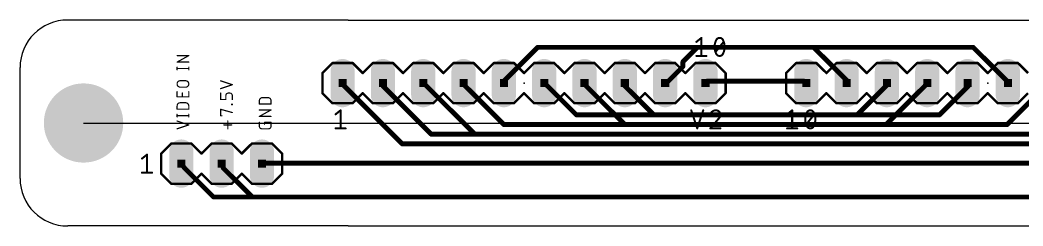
# Model space of a CAD drawing. Extents: x 0 to 95, y 0 to 67.
# Drawn here: x 0 to 63.2, y 0 to 13 of the extents above; entities that cross this region are included whole.
import ezdxf

# ---------------------------------------------------------------- set-up
doc = ezdxf.new("R2010")
doc.units = 0
for name, color, linetype in [('1', 12, 'CONTINUOUS'), ('16', 132, 'CONTINUOUS'), ('17', 110, 'CONTINUOUS'), ('18', 110, 'CONTINUOUS'), ('19', 53, 'CONTINUOUS'), ('20', 31, 'CONTINUOUS'), ('21', 253, 'CONTINUOUS'), ('23', 53, 'CONTINUOUS'), ('25', 253, 'CONTINUOUS'), ('51', 253, 'CONTINUOUS')]:
    doc.layers.add(name, color=color, linetype=linetype)

# ---------------------------------------------------------------- blocks, each defined once
blk = doc.blocks.new('RECT')
blk.add_solid([(-0.5, -0.5), (0.5, -0.5), (-0.5, 0.5), (0.5, 0.5)])
blk = doc.blocks.new('LONGP100')
at = {"const_width": 1}
blk.add_lwpolyline([(-0.5, 0), (0.5, 0)], dxfattribs=at)
at = {"const_width": 0.5}
for points in [[(-0.5, 0.25, 1), (-0.5, -0.25)], [(0.5, -0.25, 1), (0.5, 0.25)]]:
    blk.add_lwpolyline(points, format="xyb", dxfattribs=at)
blk = doc.blocks.new('ROUNDV')
at = {"const_width": 0.5}
blk.add_lwpolyline([(0, -0.25, 1), (0, 0.25, 1), (0, -0.25)], format="xyb", dxfattribs=at)

msp = doc.modelspace()

# ---------------------------------------------------------------- linework, layer by layer
at = {"layer": '1', "const_width": 0.3048}
for points in [[(42.672, 11.2776), (41.7576, 10.3632)], [(49.9872, 11.2776), (42.672, 11.2776)], [(52.1208, 9.144), (49.9872, 11.2776)], [(41.7576, 10.0584), (40.8432, 9.144)], [(41.7576, 10.3632), (41.7576, 10.0584)], [(20.4216, 8.8392), (20.32, 9.017)], [(24.0792, 5.1816), (20.4216, 8.8392)], [(25.6032, 8.8392), (25.4, 9.017)], [(28.6512, 5.7912), (25.6032, 8.8392)], [(35.6616, 8.8392), (35.56, 9.017)], [(38.1, 6.4008), (35.6616, 8.8392)], [(38.1, 8.8392), (38.1, 9.017)], [(39.9288, 7.0104), (38.1, 8.8392)], [(40.8432, 9.144), (40.64, 9.017)], [(43.2816, 9.144), (43.18, 9.017)], [(49.3776, 9.144), (43.2816, 9.144)], [(49.3776, 9.144), (49.53, 9.017)], [(52.1208, 9.144), (52.07, 9.017)], [(54.5592, 8.8392), (52.7304, 7.0104)], [(54.5592, 8.8392), (54.61, 9.017)], [(56.9976, 8.8392), (54.5592, 6.4008)], [(56.9976, 8.8392), (57.15, 9.017)], [(52.7304, 7.0104), (39.9288, 7.0104)], [(54.5592, 6.4008), (38.1, 6.4008)], [(64.3128, 5.7912), (28.6512, 5.7912)], [(68.58, 5.1816), (24.0792, 5.1816)], [(10.3632, 3.6576), (10.16, 3.937)], [(12.192, 1.8288), (10.3632, 3.6576)], [(68.8848, 1.8288), (12.192, 1.8288)]]:
    msp.add_lwpolyline(points, dxfattribs=at)
at = {"layer": '1', "const_width": 0.1524}
for points in [[(42.672, 11.3538, 1), (42.672, 11.2014)], [(42.7259, 11.2237, 1), (42.6181, 11.3315)], [(50.0411, 11.3315, 1), (49.9333, 11.2237)], [(49.9872, 11.2014, 1), (49.9872, 11.3538)], [(41.8338, 10.3632, 1), (41.6814, 10.3632)], [(41.7037, 10.4171, 1), (41.8115, 10.3093)], [(41.6814, 10.0584, 1), (41.8338, 10.0584)], [(41.8115, 10.0045, 1), (41.7037, 10.1123)], [(20.3862, 9.0548, 1), (20.2538, 8.9792)], [(20.4755, 8.8931, 1), (20.3677, 8.7853)], [(20.3554, 8.8014, 1), (20.4878, 8.877)], [(25.4502, 9.0743, 1), (25.3498, 8.9597)], [(25.6571, 8.8931, 1), (25.5493, 8.7853)], [(25.553, 8.7819, 1), (25.6534, 8.8965)], [(35.6262, 9.0548, 1), (35.4938, 8.9792)], [(35.7155, 8.8931, 1), (35.6077, 8.7853)], [(35.5954, 8.8014, 1), (35.7278, 8.877)], [(38.1762, 9.017, 1), (38.0238, 9.017)], [(38.1539, 8.8931, 1), (38.0461, 8.7853)], [(38.0238, 8.8392, 1), (38.1762, 8.8392)], [(40.5996, 9.0816, 1), (40.6804, 8.9524)], [(40.7893, 9.1979, 1), (40.8971, 9.0901)], [(40.8836, 9.0794, 1), (40.8028, 9.2086)], [(43.1205, 9.0646, 1), (43.2395, 8.9694)], [(43.2816, 9.2202, 1), (43.2816, 9.0678)], [(43.3411, 9.0964, 1), (43.2221, 9.1916)], [(49.4264, 9.2025, 1), (49.3288, 9.0855)], [(49.3776, 9.0678, 1), (49.3776, 9.2202)], [(49.4812, 8.9585, 1), (49.5788, 9.0755)], [(51.9993, 9.0453, 1), (52.1407, 8.9887)], [(52.1915, 9.1157, 1), (52.0501, 9.1723)], [(52.0669, 9.0901, 1), (52.1747, 9.1979)], [(54.4859, 8.8601, 1), (54.6325, 8.8183)], [(54.6131, 8.7853, 1), (54.5053, 8.8931)], [(54.6833, 8.9961, 1), (54.5367, 9.0379)], [(56.9397, 8.8888, 1), (57.0555, 8.7896)], [(57.0515, 8.7853, 1), (56.9437, 8.8931)], [(57.2079, 8.9674, 1), (57.0921, 9.0666)], [(39.9288, 7.0866, 1), (39.9288, 6.9342)], [(39.8749, 6.9565, 1), (39.9827, 7.0643)], [(52.6765, 7.0643, 1), (52.7843, 6.9565)], [(52.7304, 6.9342, 1), (52.7304, 7.0866)], [(38.1, 6.477, 1), (38.1, 6.3246)], [(38.0461, 6.3469, 1), (38.1539, 6.4547)], [(54.5053, 6.4547, 1), (54.6131, 6.3469)], [(54.5592, 6.3246, 1), (54.5592, 6.477)], [(28.6512, 5.8674, 1), (28.6512, 5.715)], [(28.5973, 5.7373, 1), (28.7051, 5.8451)], [(24.0792, 5.2578, 1), (24.0792, 5.1054)], [(24.0253, 5.1277, 1), (24.1331, 5.2355)], [(10.2216, 3.9818, 1), (10.0984, 3.8922)], [(10.4171, 3.7115, 1), (10.3093, 3.6037)], [(10.3016, 3.6128, 1), (10.4248, 3.7024)], [(12.192, 1.905, 1), (12.192, 1.7526)], [(12.1381, 1.7749, 1), (12.2459, 1.8827)]]:
    msp.add_lwpolyline(points, format="xyb", dxfattribs=at)
at = {"layer": '16', "const_width": 0.3048}
for points in [[(32.6136, 11.2776), (30.48, 9.144)], [(60.0456, 11.2776), (32.6136, 11.2776)], [(62.1792, 9.144), (60.0456, 11.2776)], [(22.86, 8.8392), (22.86, 9.017)], [(25.908, 5.7912), (22.86, 8.8392)], [(28.0416, 8.8392), (27.94, 9.017)], [(30.48, 6.4008), (28.0416, 8.8392)], [(30.48, 9.144), (30.48, 9.017)], [(33.2232, 8.8392), (33.02, 9.017)], [(35.052, 7.0104), (33.2232, 8.8392)], [(59.7408, 8.8392), (57.912, 7.0104)], [(59.7408, 8.8392), (59.69, 9.017)], [(62.1792, 9.144), (62.23, 9.017)], [(64.6176, 8.8392), (62.1792, 6.4008)], [(57.912, 7.0104), (35.052, 7.0104)], [(62.1792, 6.4008), (30.48, 6.4008)], [(66.7512, 5.7912), (25.908, 5.7912)], [(12.8016, 3.6576), (12.7, 3.937)], [(14.6304, 1.8288), (12.8016, 3.6576)], [(71.0184, 3.9624), (15.24, 3.9624)], [(15.24, 3.9624), (15.24, 3.937)], [(79.8576, 1.8288), (14.6304, 1.8288)]]:
    msp.add_lwpolyline(points, dxfattribs=at)
at = {"layer": '16', "const_width": 0.1524}
for points in [[(32.6136, 11.3538, 1), (32.6136, 11.2014)], [(32.6675, 11.2237, 1), (32.5597, 11.3315)], [(60.0995, 11.3315, 1), (59.9917, 11.2237)], [(60.0456, 11.2014, 1), (60.0456, 11.3538)], [(22.9362, 9.017, 1), (22.7838, 9.017)], [(22.9139, 8.8931, 1), (22.8061, 8.7853)], [(22.7838, 8.8392, 1), (22.9362, 8.8392)], [(28.0062, 9.0548, 1), (27.8738, 8.9792)], [(28.0955, 8.8931, 1), (27.9877, 8.7853)], [(27.9754, 8.8014, 1), (28.1078, 8.877)], [(30.5562, 9.144, 1), (30.4038, 9.144)], [(30.4261, 9.1979, 1), (30.5339, 9.0901)], [(30.4038, 9.017, 1), (30.5562, 9.017)], [(33.0702, 9.0743, 1), (32.9698, 8.9597)], [(33.2771, 8.8931, 1), (33.1693, 8.7853)], [(33.173, 8.7819, 1), (33.2734, 8.8965)], [(59.7633, 9.0379, 1), (59.6167, 8.9961)], [(59.6675, 8.8183, 1), (59.8141, 8.8601)], [(59.7947, 8.7853, 1), (59.6869, 8.8931)], [(62.2499, 9.1723, 1), (62.1085, 9.1157)], [(62.1253, 9.0901, 1), (62.2331, 9.1979)], [(62.1593, 8.9887, 1), (62.3007, 9.0453)], [(35.052, 7.0866, 1), (35.052, 6.9342)], [(34.9981, 6.9565, 1), (35.1059, 7.0643)], [(57.8581, 7.0643, 1), (57.9659, 6.9565)], [(57.912, 6.9342, 1), (57.912, 7.0866)], [(30.48, 6.477, 1), (30.48, 6.3246)], [(30.4261, 6.3469, 1), (30.5339, 6.4547)], [(62.1253, 6.4547, 1), (62.2331, 6.3469)], [(62.1792, 6.3246, 1), (62.1792, 6.477)], [(25.908, 5.8674, 1), (25.908, 5.715)], [(25.8541, 5.7373, 1), (25.9619, 5.8451)], [(12.7716, 3.963, 1), (12.6284, 3.911)], [(12.8555, 3.7115, 1), (12.7477, 3.6037)], [(15.24, 4.0386, 1), (15.24, 3.8862)], [(15.3162, 3.9624, 1), (15.1638, 3.9624)], [(15.1638, 3.937, 1), (15.3162, 3.937)], [(12.73, 3.6316, 1), (12.8732, 3.6836)], [(14.6304, 1.905, 1), (14.6304, 1.7526)], [(14.5765, 1.7749, 1), (14.6843, 1.8827)]]:
    msp.add_lwpolyline(points, format="xyb", dxfattribs=at)
at = {"layer": '19'}
msp.add_line((4, 6.5), (78, 6.5), dxfattribs=at)
at = {"layer": '20'}
for p, q in [((20.66, 13), (3, 13)), ((20.66, 13), (75.66, 13)), ((0, 3), (0, 10)), ((20.66, 0), (3, 0)), ((20.66, 0), (92.62, 0))]:
    msp.add_line(p, q, dxfattribs=at)
for centre, start, end in [((3, 10), 90, 180), ((3, 3), 180, 270)]:
    msp.add_arc(centre, 3, start, end, dxfattribs=at)
at = {"layer": '21'}
for points, const_width in [([(42.6085, 11.6205), (42.926, 11.8745)], 0.127), ([(42.926, 11.8745), (42.926, 10.7315)], 0.127), ([(43.815, 10.9855), (44.323, 11.6205)], 0.127), ([(42.6085, 10.7315), (43.2435, 10.7315)], 0.127), ([(19.685, 10.287), (19.05, 9.652)], 0.1524), ([(19.685, 10.287), (20.955, 10.287)], 0.1524), ([(20.955, 10.287), (21.59, 9.652)], 0.1524), ([(21.59, 9.652), (22.225, 10.287)], 0.1524), ([(22.225, 10.287), (23.495, 10.287)], 0.1524), ([(23.495, 10.287), (24.13, 9.652)], 0.1524), ([(24.13, 9.652), (24.765, 10.287)], 0.1524), ([(24.765, 10.287), (26.035, 10.287)], 0.1524), ([(26.035, 10.287), (26.67, 9.652)], 0.1524), ([(27.305, 10.287), (26.67, 9.652)], 0.1524), ([(27.305, 10.287), (28.575, 10.287)], 0.1524), ([(28.575, 10.287), (29.21, 9.652)], 0.1524), ([(29.845, 10.287), (29.21, 9.652)], 0.1524), ([(29.845, 10.287), (31.115, 10.287)], 0.1524), ([(31.115, 10.287), (31.75, 9.652)], 0.1524), ([(31.75, 9.652), (32.385, 10.287)], 0.1524), ([(32.385, 10.287), (33.655, 10.287)], 0.1524), ([(33.655, 10.287), (34.29, 9.652)], 0.1524), ([(34.29, 9.652), (34.925, 10.287)], 0.1524), ([(34.925, 10.287), (36.195, 10.287)], 0.1524), ([(36.195, 10.287), (36.83, 9.652)], 0.1524), ([(37.465, 10.287), (36.83, 9.652)], 0.1524), ([(37.465, 10.287), (38.735, 10.287)], 0.1524), ([(38.735, 10.287), (39.37, 9.652)], 0.1524), ([(40.005, 10.287), (39.37, 9.652)], 0.1524), ([(40.005, 10.287), (41.275, 10.287)], 0.1524), ([(41.275, 10.287), (41.91, 9.652)], 0.1524), ([(41.91, 9.652), (42.545, 10.287)], 0.1524), ([(42.545, 10.287), (43.815, 10.287)], 0.1524), ([(43.815, 10.287), (44.45, 9.652)], 0.1524), ([(48.26, 9.652), (48.895, 10.287)], 0.1524), ([(48.895, 10.287), (50.165, 10.287)], 0.1524), ([(50.165, 10.287), (50.8, 9.652)], 0.1524), ([(50.8, 9.652), (51.435, 10.287)], 0.1524), ([(51.435, 10.287), (52.705, 10.287)], 0.1524), ([(53.34, 9.652), (52.705, 10.287)], 0.1524), ([(53.34, 9.652), (53.975, 10.287)], 0.1524), ([(53.975, 10.287), (55.245, 10.287)], 0.1524), ([(55.88, 9.652), (55.245, 10.287)], 0.1524), ([(55.88, 9.652), (56.515, 10.287)], 0.1524), ([(56.515, 10.287), (57.785, 10.287)], 0.1524), ([(57.785, 10.287), (58.42, 9.652)], 0.1524), ([(58.42, 9.652), (59.055, 10.287)], 0.1524), ([(59.055, 10.287), (60.325, 10.287)], 0.1524), ([(60.325, 10.287), (60.96, 9.652)], 0.1524), ([(60.96, 9.652), (61.595, 10.287)], 0.1524), ([(61.595, 10.287), (62.865, 10.287)], 0.1524), ([(63.5, 9.652), (62.865, 10.287)], 0.1524), ([(19.05, 9.652), (19.05, 8.382)], 0.1524), ([(44.45, 9.652), (44.45, 8.382)], 0.1524), ([(48.26, 8.382), (48.26, 9.652)], 0.1524), ([(19.05, 8.382), (19.685, 7.747)], 0.1524), ([(21.59, 8.382), (20.955, 7.747)], 0.1524), ([(22.225, 7.747), (21.59, 8.382)], 0.1524), ([(24.13, 8.382), (23.495, 7.747)], 0.1524), ([(24.765, 7.747), (24.13, 8.382)], 0.1524), ([(26.67, 8.382), (26.035, 7.747)], 0.1524), ([(26.67, 8.382), (27.305, 7.747)], 0.1524), ([(29.21, 8.382), (28.575, 7.747)], 0.1524), ([(29.21, 8.382), (29.845, 7.747)], 0.1524), ([(31.75, 8.382), (31.115, 7.747)], 0.1524), ([(32.385, 7.747), (31.75, 8.382)], 0.1524), ([(34.29, 8.382), (33.655, 7.747)], 0.1524), ([(34.925, 7.747), (34.29, 8.382)], 0.1524), ([(36.83, 8.382), (36.195, 7.747)], 0.1524), ([(36.83, 8.382), (37.465, 7.747)], 0.1524), ([(39.37, 8.382), (38.735, 7.747)], 0.1524), ([(39.37, 8.382), (40.005, 7.747)], 0.1524), ([(41.91, 8.382), (41.275, 7.747)], 0.1524), ([(42.545, 7.747), (41.91, 8.382)], 0.1524), ([(44.45, 8.382), (43.815, 7.747)], 0.1524), ([(48.895, 7.747), (48.26, 8.382)], 0.1524), ([(50.8, 8.382), (50.165, 7.747)], 0.1524), ([(51.435, 7.747), (50.8, 8.382)], 0.1524), ([(52.705, 7.747), (53.34, 8.382)], 0.1524), ([(53.975, 7.747), (53.34, 8.382)], 0.1524), ([(55.245, 7.747), (55.88, 8.382)], 0.1524), ([(56.515, 7.747), (55.88, 8.382)], 0.1524), ([(58.42, 8.382), (57.785, 7.747)], 0.1524), ([(59.055, 7.747), (58.42, 8.382)], 0.1524), ([(60.96, 8.382), (60.325, 7.747)], 0.1524), ([(61.595, 7.747), (60.96, 8.382)], 0.1524), ([(62.865, 7.747), (63.5, 8.382)], 0.1524), ([(20.955, 7.747), (19.685, 7.747)], 0.1524), ([(23.495, 7.747), (22.225, 7.747)], 0.1524), ([(26.035, 7.747), (24.765, 7.747)], 0.1524), ([(28.575, 7.747), (27.305, 7.747)], 0.1524), ([(31.115, 7.747), (29.845, 7.747)], 0.1524), ([(33.655, 7.747), (32.385, 7.747)], 0.1524), ([(36.195, 7.747), (34.925, 7.747)], 0.1524), ([(38.735, 7.747), (37.465, 7.747)], 0.1524), ([(41.275, 7.747), (40.005, 7.747)], 0.1524), ([(43.815, 7.747), (42.545, 7.747)], 0.1524), ([(50.165, 7.747), (48.895, 7.747)], 0.1524), ([(52.705, 7.747), (51.435, 7.747)], 0.1524), ([(55.245, 7.747), (53.975, 7.747)], 0.1524), ([(57.785, 7.747), (56.515, 7.747)], 0.1524), ([(60.325, 7.747), (59.055, 7.747)], 0.1524), ([(62.865, 7.747), (61.595, 7.747)], 0.1524), ([(19.8755, 7.0485), (20.193, 7.3025)], 0.127), ([(20.193, 7.3025), (20.193, 6.1595)], 0.127), ([(48.3235, 7.0485), (48.641, 7.3025)], 0.127), ([(48.641, 7.3025), (48.641, 6.1595)], 0.127), ([(49.53, 6.4135), (50.038, 7.0485)], 0.127), ([(19.8755, 6.1595), (20.5105, 6.1595)], 0.127), ([(48.3235, 6.1595), (48.9585, 6.1595)], 0.127), ([(9.525, 5.207), (8.89, 4.572)], 0.1524), ([(9.525, 5.207), (10.795, 5.207)], 0.1524), ([(10.795, 5.207), (11.43, 4.572)], 0.1524), ([(11.43, 4.572), (12.065, 5.207)], 0.1524), ([(12.065, 5.207), (13.335, 5.207)], 0.1524), ([(13.335, 5.207), (13.97, 4.572)], 0.1524), ([(13.97, 4.572), (14.605, 5.207)], 0.1524), ([(14.605, 5.207), (15.875, 5.207)], 0.1524), ([(15.875, 5.207), (16.51, 4.572)], 0.1524), ([(7.6835, 4.2545), (8.001, 4.5085)], 0.127), ([(8.001, 4.5085), (8.001, 3.3655)], 0.127), ([(8.89, 4.572), (8.89, 3.302)], 0.1524), ([(16.51, 4.572), (16.51, 3.302)], 0.1524), ([(7.6835, 3.3655), (8.3185, 3.3655)], 0.127), ([(8.89, 3.302), (9.525, 2.667)], 0.1524), ([(11.43, 3.302), (10.795, 2.667)], 0.1524), ([(12.065, 2.667), (11.43, 3.302)], 0.1524), ([(13.97, 3.302), (13.335, 2.667)], 0.1524), ([(14.605, 2.667), (13.97, 3.302)], 0.1524), ([(16.51, 3.302), (15.875, 2.667)], 0.1524), ([(10.795, 2.667), (9.525, 2.667)], 0.1524), ([(13.335, 2.667), (12.065, 2.667)], 0.1524), ([(15.875, 2.667), (14.605, 2.667)], 0.1524)]:
    msp.add_lwpolyline(points, dxfattribs=dict(at, const_width=const_width))
for points, const_width in [([(42.5887, 11.6453, 1), (42.6283, 11.5957)], 0.0635), ([(42.9578, 11.8745, 1), (42.8942, 11.8745)], 0.0635), ([(42.9458, 11.8497, 1), (42.9062, 11.8993)], 0.0635), ([(43.8468, 11.7157, 0.1139), (43.7515, 11.303)], 0.127), ([(43.8167, 11.726, 1), (43.8768, 11.7055)], 0.0635), ([(44.069, 11.8745, 0.3205), (43.8468, 11.7157)], 0.127), ([(43.8753, 11.7018, 1), (43.8182, 11.7297)], 0.0635), ([(44.2913, 11.7157, 0.3205), (44.069, 11.8745)], 0.127), ([(44.069, 11.9063, 1), (44.069, 11.8428)], 0.0635), ([(44.069, 11.8428, 1), (44.069, 11.9063)], 0.0635), ([(44.3198, 11.7297, 1), (44.2627, 11.7018)], 0.0635), ([(44.3865, 11.303, 0.1139), (44.2913, 11.7157)], 0.127), ([(44.2612, 11.7055, 1), (44.3213, 11.726)], 0.0635), ([(44.3478, 11.6007, 1), (44.2982, 11.6403)], 0.0635), ([(42.6085, 10.7633, 1), (42.6085, 10.6997)], 0.0635), ([(42.8942, 10.7315, 1), (42.9578, 10.7315)], 0.0635), ([(43.2435, 10.6997, 1), (43.2435, 10.7633)], 0.0635), ([(43.7515, 11.303, 0.1139), (43.8468, 10.8902)], 0.127), ([(43.7833, 11.303, 1), (43.7197, 11.303)], 0.0635), ([(43.7197, 11.303, 1), (43.7833, 11.303)], 0.0635), ([(43.7902, 11.0053, 1), (43.8398, 10.9657)], 0.0635), ([(43.8768, 10.9005, 1), (43.8167, 10.88)], 0.0635), ([(43.8468, 10.8902, 0.3205), (44.069, 10.7315)], 0.127), ([(43.8182, 10.8763, 1), (43.8753, 10.9042)], 0.0635), ([(44.069, 10.7315, 0.3205), (44.2913, 10.8902)], 0.127), ([(44.069, 10.7633, 1), (44.069, 10.6997)], 0.0635), ([(44.069, 10.6997, 1), (44.069, 10.7633)], 0.0635), ([(44.2627, 10.9042, 1), (44.3198, 10.8763)], 0.0635), ([(44.2913, 10.8902, 0.1139), (44.3865, 11.303)], 0.127), ([(44.3213, 10.88, 1), (44.2612, 10.9005)], 0.0635), ([(44.4183, 11.303, 1), (44.3548, 11.303)], 0.0635), ([(44.3548, 11.303, 1), (44.4183, 11.303)], 0.0635), ([(19.685, 10.3251, 1), (19.685, 10.2489)], 0.0762), ([(19.7119, 10.2601, 1), (19.6581, 10.3139)], 0.0762), ([(20.9819, 10.3139, 1), (20.9281, 10.2601)], 0.0762), ([(20.955, 10.2489, 1), (20.955, 10.3251)], 0.0762), ([(22.225, 10.3251, 1), (22.225, 10.2489)], 0.0762), ([(22.2519, 10.2601, 1), (22.1981, 10.3139)], 0.0762), ([(23.5219, 10.3139, 1), (23.4681, 10.2601)], 0.0762), ([(23.495, 10.2489, 1), (23.495, 10.3251)], 0.0762), ([(24.765, 10.3251, 1), (24.765, 10.2489)], 0.0762), ([(24.7919, 10.2601, 1), (24.7381, 10.3139)], 0.0762), ([(26.0619, 10.3139, 1), (26.0081, 10.2601)], 0.0762), ([(26.035, 10.2489, 1), (26.035, 10.3251)], 0.0762), ([(27.305, 10.3251, 1), (27.305, 10.2489)], 0.0762), ([(27.3319, 10.2601, 1), (27.2781, 10.3139)], 0.0762), ([(28.6019, 10.3139, 1), (28.5481, 10.2601)], 0.0762), ([(28.575, 10.2489, 1), (28.575, 10.3251)], 0.0762), ([(29.845, 10.3251, 1), (29.845, 10.2489)], 0.0762), ([(29.8719, 10.2601, 1), (29.8181, 10.3139)], 0.0762), ([(31.1419, 10.3139, 1), (31.0881, 10.2601)], 0.0762), ([(31.115, 10.2489, 1), (31.115, 10.3251)], 0.0762), ([(32.385, 10.3251, 1), (32.385, 10.2489)], 0.0762), ([(32.4119, 10.2601, 1), (32.3581, 10.3139)], 0.0762), ([(33.6819, 10.3139, 1), (33.6281, 10.2601)], 0.0762), ([(33.655, 10.2489, 1), (33.655, 10.3251)], 0.0762), ([(34.925, 10.3251, 1), (34.925, 10.2489)], 0.0762), ([(34.9519, 10.2601, 1), (34.8981, 10.3139)], 0.0762), ([(36.2219, 10.3139, 1), (36.1681, 10.2601)], 0.0762), ([(36.195, 10.2489, 1), (36.195, 10.3251)], 0.0762), ([(37.465, 10.3251, 1), (37.465, 10.2489)], 0.0762), ([(37.4919, 10.2601, 1), (37.4381, 10.3139)], 0.0762), ([(38.7619, 10.3139, 1), (38.7081, 10.2601)], 0.0762), ([(38.735, 10.2489, 1), (38.735, 10.3251)], 0.0762), ([(40.005, 10.3251, 1), (40.005, 10.2489)], 0.0762), ([(40.0319, 10.2601, 1), (39.9781, 10.3139)], 0.0762), ([(41.3019, 10.3139, 1), (41.2481, 10.2601)], 0.0762), ([(41.275, 10.2489, 1), (41.275, 10.3251)], 0.0762), ([(42.545, 10.3251, 1), (42.545, 10.2489)], 0.0762), ([(42.5719, 10.2601, 1), (42.5181, 10.3139)], 0.0762), ([(43.8419, 10.3139, 1), (43.7881, 10.2601)], 0.0762), ([(43.815, 10.2489, 1), (43.815, 10.3251)], 0.0762), ([(48.895, 10.3251, 1), (48.895, 10.2489)], 0.0762), ([(48.9219, 10.2601, 1), (48.8681, 10.3139)], 0.0762), ([(50.1919, 10.3139, 1), (50.1381, 10.2601)], 0.0762), ([(50.165, 10.2489, 1), (50.165, 10.3251)], 0.0762), ([(51.435, 10.3251, 1), (51.435, 10.2489)], 0.0762), ([(51.4619, 10.2601, 1), (51.4081, 10.3139)], 0.0762), ([(52.7319, 10.3139, 1), (52.6781, 10.2601)], 0.0762), ([(52.705, 10.2489, 1), (52.705, 10.3251)], 0.0762), ([(53.975, 10.3251, 1), (53.975, 10.2489)], 0.0762), ([(54.0019, 10.2601, 1), (53.9481, 10.3139)], 0.0762), ([(55.2719, 10.3139, 1), (55.2181, 10.2601)], 0.0762), ([(55.245, 10.2489, 1), (55.245, 10.3251)], 0.0762), ([(56.515, 10.3251, 1), (56.515, 10.2489)], 0.0762), ([(56.5419, 10.2601, 1), (56.4881, 10.3139)], 0.0762), ([(57.8119, 10.3139, 1), (57.7581, 10.2601)], 0.0762), ([(57.785, 10.2489, 1), (57.785, 10.3251)], 0.0762), ([(59.055, 10.3251, 1), (59.055, 10.2489)], 0.0762), ([(59.0819, 10.2601, 1), (59.0281, 10.3139)], 0.0762), ([(60.3519, 10.3139, 1), (60.2981, 10.2601)], 0.0762), ([(60.325, 10.2489, 1), (60.325, 10.3251)], 0.0762), ([(61.595, 10.3251, 1), (61.595, 10.2489)], 0.0762), ([(61.6219, 10.2601, 1), (61.5681, 10.3139)], 0.0762), ([(62.8919, 10.3139, 1), (62.8381, 10.2601)], 0.0762), ([(62.865, 10.2489, 1), (62.865, 10.3251)], 0.0762), ([(19.0881, 9.652, 1), (19.0119, 9.652)], 0.0762), ([(19.0231, 9.6789, 1), (19.0769, 9.6251)], 0.0762), ([(21.5631, 9.6789, 1), (21.6169, 9.6251)], 0.0762), ([(21.5631, 9.6251, 1), (21.6169, 9.6789)], 0.0762), ([(24.1031, 9.6789, 1), (24.1569, 9.6251)], 0.0762), ([(24.1031, 9.6251, 1), (24.1569, 9.6789)], 0.0762), ([(26.6431, 9.6789, 1), (26.6969, 9.6251)], 0.0762), ([(26.6431, 9.6251, 1), (26.6969, 9.6789)], 0.0762), ([(29.1831, 9.6789, 1), (29.2369, 9.6251)], 0.0762), ([(29.1831, 9.6251, 1), (29.2369, 9.6789)], 0.0762), ([(31.7231, 9.6789, 1), (31.7769, 9.6251)], 0.0762), ([(31.7231, 9.6251, 1), (31.7769, 9.6789)], 0.0762), ([(34.2631, 9.6789, 1), (34.3169, 9.6251)], 0.0762), ([(34.2631, 9.6251, 1), (34.3169, 9.6789)], 0.0762), ([(36.8031, 9.6789, 1), (36.8569, 9.6251)], 0.0762), ([(36.8031, 9.6251, 1), (36.8569, 9.6789)], 0.0762), ([(39.3431, 9.6789, 1), (39.3969, 9.6251)], 0.0762), ([(39.3431, 9.6251, 1), (39.3969, 9.6789)], 0.0762), ([(41.8831, 9.6789, 1), (41.9369, 9.6251)], 0.0762), ([(41.8831, 9.6251, 1), (41.9369, 9.6789)], 0.0762), ([(44.4881, 9.652, 1), (44.4119, 9.652)], 0.0762), ([(44.4231, 9.6251, 1), (44.4769, 9.6789)], 0.0762), ([(48.2981, 9.652, 1), (48.2219, 9.652)], 0.0762), ([(48.2331, 9.6789, 1), (48.2869, 9.6251)], 0.0762), ([(50.7731, 9.6789, 1), (50.8269, 9.6251)], 0.0762), ([(50.7731, 9.6251, 1), (50.8269, 9.6789)], 0.0762), ([(53.3131, 9.6789, 1), (53.3669, 9.6251)], 0.0762), ([(53.3131, 9.6251, 1), (53.3669, 9.6789)], 0.0762), ([(55.8531, 9.6789, 1), (55.9069, 9.6251)], 0.0762), ([(55.8531, 9.6251, 1), (55.9069, 9.6789)], 0.0762), ([(58.3931, 9.6789, 1), (58.4469, 9.6251)], 0.0762), ([(58.3931, 9.6251, 1), (58.4469, 9.6789)], 0.0762), ([(60.9331, 9.6789, 1), (60.9869, 9.6251)], 0.0762), ([(60.9331, 9.6251, 1), (60.9869, 9.6789)], 0.0762), ([(19.0119, 8.382, 1), (19.0881, 8.382)], 0.0762), ([(19.0769, 8.4089, 1), (19.0231, 8.3551)], 0.0762), ([(21.6169, 8.4089, 1), (21.5631, 8.3551)], 0.0762), ([(21.6169, 8.3551, 1), (21.5631, 8.4089)], 0.0762), ([(24.1569, 8.4089, 1), (24.1031, 8.3551)], 0.0762), ([(24.1569, 8.3551, 1), (24.1031, 8.4089)], 0.0762), ([(26.6969, 8.4089, 1), (26.6431, 8.3551)], 0.0762), ([(26.6969, 8.3551, 1), (26.6431, 8.4089)], 0.0762), ([(29.2369, 8.4089, 1), (29.1831, 8.3551)], 0.0762), ([(29.2369, 8.3551, 1), (29.1831, 8.4089)], 0.0762), ([(31.7769, 8.4089, 1), (31.7231, 8.3551)], 0.0762), ([(31.7769, 8.3551, 1), (31.7231, 8.4089)], 0.0762), ([(34.3169, 8.4089, 1), (34.2631, 8.3551)], 0.0762), ([(34.3169, 8.3551, 1), (34.2631, 8.4089)], 0.0762), ([(36.8569, 8.4089, 1), (36.8031, 8.3551)], 0.0762), ([(36.8569, 8.3551, 1), (36.8031, 8.4089)], 0.0762), ([(39.3969, 8.4089, 1), (39.3431, 8.3551)], 0.0762), ([(39.3969, 8.3551, 1), (39.3431, 8.4089)], 0.0762), ([(41.9369, 8.4089, 1), (41.8831, 8.3551)], 0.0762), ([(41.9369, 8.3551, 1), (41.8831, 8.4089)], 0.0762), ([(44.4119, 8.382, 1), (44.4881, 8.382)], 0.0762), ([(44.4769, 8.3551, 1), (44.4231, 8.4089)], 0.0762), ([(48.2219, 8.382, 1), (48.2981, 8.382)], 0.0762), ([(48.2869, 8.4089, 1), (48.2331, 8.3551)], 0.0762), ([(50.8269, 8.4089, 1), (50.7731, 8.3551)], 0.0762), ([(50.8269, 8.3551, 1), (50.7731, 8.4089)], 0.0762), ([(53.3669, 8.4089, 1), (53.3131, 8.3551)], 0.0762), ([(53.3669, 8.3551, 1), (53.3131, 8.4089)], 0.0762), ([(55.9069, 8.4089, 1), (55.8531, 8.3551)], 0.0762), ([(55.9069, 8.3551, 1), (55.8531, 8.4089)], 0.0762), ([(58.4469, 8.4089, 1), (58.3931, 8.3551)], 0.0762), ([(58.4469, 8.3551, 1), (58.3931, 8.4089)], 0.0762), ([(60.9869, 8.4089, 1), (60.9331, 8.3551)], 0.0762), ([(60.9869, 8.3551, 1), (60.9331, 8.4089)], 0.0762), ([(19.685, 7.7851, 1), (19.685, 7.7089)], 0.0762), ([(19.6581, 7.7201, 1), (19.7119, 7.7739)], 0.0762), ([(20.9281, 7.7739, 1), (20.9819, 7.7201)], 0.0762), ([(20.955, 7.7089, 1), (20.955, 7.7851)], 0.0762), ([(22.225, 7.7851, 1), (22.225, 7.7089)], 0.0762), ([(22.1981, 7.7201, 1), (22.2519, 7.7739)], 0.0762), ([(23.4681, 7.7739, 1), (23.5219, 7.7201)], 0.0762), ([(23.495, 7.7089, 1), (23.495, 7.7851)], 0.0762), ([(24.765, 7.7851, 1), (24.765, 7.7089)], 0.0762), ([(24.7381, 7.7201, 1), (24.7919, 7.7739)], 0.0762), ([(26.0081, 7.7739, 1), (26.0619, 7.7201)], 0.0762), ([(26.035, 7.7089, 1), (26.035, 7.7851)], 0.0762), ([(27.305, 7.7851, 1), (27.305, 7.7089)], 0.0762), ([(27.2781, 7.7201, 1), (27.3319, 7.7739)], 0.0762), ([(28.5481, 7.7739, 1), (28.6019, 7.7201)], 0.0762), ([(28.575, 7.7089, 1), (28.575, 7.7851)], 0.0762), ([(29.845, 7.7851, 1), (29.845, 7.7089)], 0.0762), ([(29.8181, 7.7201, 1), (29.8719, 7.7739)], 0.0762), ([(31.0881, 7.7739, 1), (31.1419, 7.7201)], 0.0762), ([(31.115, 7.7089, 1), (31.115, 7.7851)], 0.0762), ([(32.385, 7.7851, 1), (32.385, 7.7089)], 0.0762), ([(32.3581, 7.7201, 1), (32.4119, 7.7739)], 0.0762), ([(33.6281, 7.7739, 1), (33.6819, 7.7201)], 0.0762), ([(33.655, 7.7089, 1), (33.655, 7.7851)], 0.0762), ([(34.925, 7.7851, 1), (34.925, 7.7089)], 0.0762), ([(34.8981, 7.7201, 1), (34.9519, 7.7739)], 0.0762), ([(36.1681, 7.7739, 1), (36.2219, 7.7201)], 0.0762), ([(36.195, 7.7089, 1), (36.195, 7.7851)], 0.0762), ([(37.465, 7.7851, 1), (37.465, 7.7089)], 0.0762), ([(37.4381, 7.7201, 1), (37.4919, 7.7739)], 0.0762), ([(38.7081, 7.7739, 1), (38.7619, 7.7201)], 0.0762), ([(38.735, 7.7089, 1), (38.735, 7.7851)], 0.0762), ([(40.005, 7.7851, 1), (40.005, 7.7089)], 0.0762), ([(39.9781, 7.7201, 1), (40.0319, 7.7739)], 0.0762), ([(41.2481, 7.7739, 1), (41.3019, 7.7201)], 0.0762), ([(41.275, 7.7089, 1), (41.275, 7.7851)], 0.0762), ([(42.545, 7.7851, 1), (42.545, 7.7089)], 0.0762), ([(42.5181, 7.7201, 1), (42.5719, 7.7739)], 0.0762), ([(43.7881, 7.7739, 1), (43.8419, 7.7201)], 0.0762), ([(43.815, 7.7089, 1), (43.815, 7.7851)], 0.0762), ([(48.895, 7.7851, 1), (48.895, 7.7089)], 0.0762), ([(48.8681, 7.7201, 1), (48.9219, 7.7739)], 0.0762), ([(50.1381, 7.7739, 1), (50.1919, 7.7201)], 0.0762), ([(50.165, 7.7089, 1), (50.165, 7.7851)], 0.0762), ([(51.435, 7.7851, 1), (51.435, 7.7089)], 0.0762), ([(51.4081, 7.7201, 1), (51.4619, 7.7739)], 0.0762), ([(52.6781, 7.7739, 1), (52.7319, 7.7201)], 0.0762), ([(52.705, 7.7089, 1), (52.705, 7.7851)], 0.0762), ([(53.975, 7.7851, 1), (53.975, 7.7089)], 0.0762), ([(53.9481, 7.7201, 1), (54.0019, 7.7739)], 0.0762), ([(55.2181, 7.7739, 1), (55.2719, 7.7201)], 0.0762), ([(55.245, 7.7089, 1), (55.245, 7.7851)], 0.0762), ([(56.515, 7.7851, 1), (56.515, 7.7089)], 0.0762), ([(56.4881, 7.7201, 1), (56.5419, 7.7739)], 0.0762), ([(57.7581, 7.7739, 1), (57.8119, 7.7201)], 0.0762), ([(57.785, 7.7089, 1), (57.785, 7.7851)], 0.0762), ([(59.055, 7.7851, 1), (59.055, 7.7089)], 0.0762), ([(59.0281, 7.7201, 1), (59.0819, 7.7739)], 0.0762), ([(60.2981, 7.7739, 1), (60.3519, 7.7201)], 0.0762), ([(60.325, 7.7089, 1), (60.325, 7.7851)], 0.0762), ([(61.595, 7.7851, 1), (61.595, 7.7089)], 0.0762), ([(61.5681, 7.7201, 1), (61.6219, 7.7739)], 0.0762), ([(62.8381, 7.7739, 1), (62.8919, 7.7201)], 0.0762), ([(62.865, 7.7089, 1), (62.865, 7.7851)], 0.0762), ([(19.8557, 7.0733, 1), (19.8953, 7.0237)], 0.0635), ([(20.2248, 7.3025, 1), (20.1613, 7.3025)], 0.0635), ([(20.2128, 7.2777, 1), (20.1732, 7.3273)], 0.0635), ([(48.3037, 7.0733, 1), (48.3433, 7.0237)], 0.0635), ([(48.6728, 7.3025, 1), (48.6093, 7.3025)], 0.0635), ([(48.6608, 7.2777, 1), (48.6212, 7.3273)], 0.0635), ([(49.5618, 7.1438, 0.1139), (49.4665, 6.731)], 0.127), ([(49.5317, 7.154, 1), (49.5918, 7.1335)], 0.0635), ([(49.784, 7.3025, 0.3205), (49.5618, 7.1438)], 0.127), ([(49.5903, 7.1298, 1), (49.5332, 7.1577)], 0.0635), ([(50.0063, 7.1438, 0.3205), (49.784, 7.3025)], 0.127), ([(49.784, 7.3342, 1), (49.784, 7.2708)], 0.0635), ([(49.784, 7.2708, 1), (49.784, 7.3342)], 0.0635), ([(50.0348, 7.1577, 1), (49.9777, 7.1298)], 0.0635), ([(50.1015, 6.731, 0.1139), (50.0063, 7.1438)], 0.127), ([(49.9762, 7.1335, 1), (50.0363, 7.154)], 0.0635), ([(50.0628, 7.0287, 1), (50.0132, 7.0683)], 0.0635), ([(49.4665, 6.731, 0.1139), (49.5618, 6.3182)], 0.127), ([(49.4983, 6.731, 1), (49.4348, 6.731)], 0.0635), ([(49.4348, 6.731, 1), (49.4983, 6.731)], 0.0635), ([(49.5052, 6.4333, 1), (49.5548, 6.3937)], 0.0635), ([(49.5918, 6.3285, 1), (49.5317, 6.308)], 0.0635), ([(49.5618, 6.3182, 0.3205), (49.784, 6.1595)], 0.127), ([(49.5332, 6.3043, 1), (49.5903, 6.3322)], 0.0635), ([(49.784, 6.1595, 0.3205), (50.0063, 6.3182)], 0.127), ([(49.9777, 6.3322, 1), (50.0348, 6.3043)], 0.0635), ([(50.0063, 6.3182, 0.1139), (50.1015, 6.731)], 0.127), ([(50.0363, 6.308, 1), (49.9762, 6.3285)], 0.0635), ([(50.1333, 6.731, 1), (50.0697, 6.731)], 0.0635), ([(50.0697, 6.731, 1), (50.1333, 6.731)], 0.0635), ([(19.8755, 6.1913, 1), (19.8755, 6.1278)], 0.0635), ([(20.1613, 6.1595, 1), (20.2248, 6.1595)], 0.0635), ([(20.5105, 6.1278, 1), (20.5105, 6.1913)], 0.0635), ([(48.3235, 6.1913, 1), (48.3235, 6.1278)], 0.0635), ([(48.6093, 6.1595, 1), (48.6728, 6.1595)], 0.0635), ([(48.9585, 6.1278, 1), (48.9585, 6.1913)], 0.0635), ([(49.784, 6.1913, 1), (49.784, 6.1278)], 0.0635), ([(49.784, 6.1278, 1), (49.784, 6.1913)], 0.0635), ([(9.525, 5.2451, 1), (9.525, 5.1689)], 0.0762), ([(9.5519, 5.1801, 1), (9.4981, 5.2339)], 0.0762), ([(10.8219, 5.2339, 1), (10.7681, 5.1801)], 0.0762), ([(10.795, 5.1689, 1), (10.795, 5.2451)], 0.0762), ([(12.065, 5.2451, 1), (12.065, 5.1689)], 0.0762), ([(12.0919, 5.1801, 1), (12.0381, 5.2339)], 0.0762), ([(13.3619, 5.2339, 1), (13.3081, 5.1801)], 0.0762), ([(13.335, 5.1689, 1), (13.335, 5.2451)], 0.0762), ([(14.605, 5.2451, 1), (14.605, 5.1689)], 0.0762), ([(14.6319, 5.1801, 1), (14.5781, 5.2339)], 0.0762), ([(15.9019, 5.2339, 1), (15.8481, 5.1801)], 0.0762), ([(15.875, 5.1689, 1), (15.875, 5.2451)], 0.0762), ([(8.0328, 4.5085, 1), (7.9693, 4.5085)], 0.0635), ([(8.0208, 4.4837, 1), (7.9812, 4.5333)], 0.0635), ([(8.9281, 4.572, 1), (8.8519, 4.572)], 0.0762), ([(8.8631, 4.5989, 1), (8.9169, 4.5451)], 0.0762), ([(11.4031, 4.5989, 1), (11.4569, 4.5451)], 0.0762), ([(11.4031, 4.5451, 1), (11.4569, 4.5989)], 0.0762), ([(13.9431, 4.5989, 1), (13.9969, 4.5451)], 0.0762), ([(13.9431, 4.5451, 1), (13.9969, 4.5989)], 0.0762), ([(16.5481, 4.572, 1), (16.4719, 4.572)], 0.0762), ([(16.4831, 4.5451, 1), (16.5369, 4.5989)], 0.0762), ([(7.6637, 4.2793, 1), (7.7033, 4.2297)], 0.0635), ([(7.6835, 3.3973, 1), (7.6835, 3.3338)], 0.0635), ([(7.9693, 3.3655, 1), (8.0328, 3.3655)], 0.0635), ([(8.3185, 3.3338, 1), (8.3185, 3.3973)], 0.0635), ([(8.8519, 3.302, 1), (8.9281, 3.302)], 0.0762), ([(8.9169, 3.3289, 1), (8.8631, 3.2751)], 0.0762), ([(11.4569, 3.3289, 1), (11.4031, 3.2751)], 0.0762), ([(11.4569, 3.2751, 1), (11.4031, 3.3289)], 0.0762), ([(13.9969, 3.3289, 1), (13.9431, 3.2751)], 0.0762), ([(13.9969, 3.2751, 1), (13.9431, 3.3289)], 0.0762), ([(16.4719, 3.302, 1), (16.5481, 3.302)], 0.0762), ([(16.5369, 3.2751, 1), (16.4831, 3.3289)], 0.0762), ([(9.525, 2.7051, 1), (9.525, 2.6289)], 0.0762), ([(9.4981, 2.6401, 1), (9.5519, 2.6939)], 0.0762), ([(10.7681, 2.6939, 1), (10.8219, 2.6401)], 0.0762), ([(10.795, 2.6289, 1), (10.795, 2.7051)], 0.0762), ([(12.065, 2.7051, 1), (12.065, 2.6289)], 0.0762), ([(12.0381, 2.6401, 1), (12.0919, 2.6939)], 0.0762), ([(13.3081, 2.6939, 1), (13.3619, 2.6401)], 0.0762), ([(13.335, 2.6289, 1), (13.335, 2.7051)], 0.0762), ([(14.605, 2.7051, 1), (14.605, 2.6289)], 0.0762), ([(14.5781, 2.6401, 1), (14.6319, 2.6939)], 0.0762), ([(15.8481, 2.6939, 1), (15.9019, 2.6401)], 0.0762), ([(15.875, 2.6289, 1), (15.875, 2.7051)], 0.0762)]:
    msp.add_lwpolyline(points, format="xyb", dxfattribs=dict(at, const_width=const_width))
at = {"layer": '23'}
for p in [(31.75, 9.017), (60.96, 9.017), (12.7, 3.937)]:
    msp.add_point(p, dxfattribs=at)
at = {"layer": '25'}
for points, const_width in [([(9.8933, 10.3447), (10.6299, 10.7539)], 0.0762), ([(10.6299, 10.7539), (9.8933, 10.7539)], 0.0762), ([(10.6299, 10.3447), (9.8933, 10.3447)], 0.0762), ([(9.8933, 9.8578), (9.8933, 10.0215)], 0.0762), ([(9.8933, 9.9397), (10.6299, 9.9397)], 0.0762), ([(10.6299, 9.8578), (10.6299, 10.0215)], 0.0762), ([(10.0979, 9.1689), (10.4253, 9.1689)], 0.0762), ([(13.3731, 8.9156), (12.6365, 9.1611)], 0.0762), ([(12.6365, 8.67), (13.3731, 8.9156)], 0.0762), ([(9.8933, 8.1517), (9.8933, 8.4791)], 0.0762), ([(10.4253, 8.7597), (10.0979, 8.7597)], 0.0762), ([(10.2207, 8.1517), (10.2207, 8.3972)], 0.0762), ([(10.6299, 8.4791), (10.6299, 8.1517)], 0.0762), ([(12.6365, 7.9794), (12.6365, 8.3887)], 0.0762), ([(12.9639, 8.225), (12.9639, 7.9794)], 0.0762), ([(13.2094, 8.3887), (13.1276, 8.3887)], 0.0762), ([(13.3731, 7.9794), (13.3731, 8.225)], 0.0762), ([(10.6299, 8.1517), (9.8933, 8.1517)], 0.0762), ([(9.8933, 7.3698), (9.8933, 7.5744)], 0.0762), ([(10.0979, 7.7791), (10.4253, 7.7791)], 0.0762), ([(10.6299, 7.5744), (10.6299, 7.3698)], 0.0762), ([(12.9639, 7.9794), (12.6365, 7.9794)], 0.0762), ([(13.3322, 7.6515), (13.3322, 7.6924)], 0.0762), ([(13.3322, 7.6924), (13.3731, 7.6924)], 0.0762), ([(13.3731, 7.6515), (13.3322, 7.6515)], 0.0762), ([(13.3731, 7.6924), (13.3731, 7.6515)], 0.0762), ([(15.0749, 7.6947), (15.0749, 7.8993)], 0.0762), ([(15.8115, 7.6947), (15.0749, 7.6947)], 0.0762), ([(15.2795, 8.1039), (15.6069, 8.1039)], 0.0762), ([(15.8115, 7.8993), (15.8115, 7.6947)], 0.0762), ([(10.6299, 7.3698), (9.8933, 7.3698)], 0.0762), ([(9.8933, 6.883), (9.8933, 7.0467)], 0.0762), ([(9.8933, 6.9648), (10.6299, 6.9648)], 0.0762), ([(10.6299, 6.883), (10.6299, 7.0467)], 0.0762), ([(12.6365, 6.9553), (12.6365, 7.3645)], 0.0762), ([(12.6365, 7.3645), (13.3731, 7.1599)], 0.0762), ([(12.7183, 6.9553), (12.6365, 6.9553)], 0.0762), ([(15.0749, 6.9144), (15.8115, 7.3236)], 0.0762), ([(15.8115, 7.3236), (15.0749, 7.3236)], 0.0762), ([(15.8115, 6.9144), (15.0749, 6.9144)], 0.0762), ([(42.2783, 7.3025), (42.6593, 6.1595)], 0.127), ([(42.6593, 6.1595), (43.0403, 7.3025)], 0.127), ([(10.6299, 6.3796), (9.8933, 6.6252)], 0.0762), ([(9.8933, 6.1341), (10.6299, 6.3796)], 0.0762), ([(13.3322, 6.3796), (12.8411, 6.3796)], 0.0762), ([(13.0866, 6.1341), (13.0866, 6.6252)], 0.0762), ([(15.0749, 6.2978), (15.0749, 6.5433)], 0.0762), ([(15.4023, 6.4206), (15.4023, 6.5433)], 0.0762), ([(15.4023, 6.5433), (15.8115, 6.5433)], 0.0762), ([(15.8115, 6.5433), (15.8115, 6.2978)], 0.0762), ([(44.0246, 6.7945), (43.4848, 6.1595)], 0.127), ([(15.6478, 6.1341), (15.2386, 6.1341)], 0.0762), ([(43.4848, 6.1595), (44.1198, 6.1595)], 0.127)]:
    msp.add_lwpolyline(points, dxfattribs=dict(at, const_width=const_width))
for points, const_width in [([(9.8933, 10.7729, 1), (9.8933, 10.7348)], 0.0381), ([(10.6392, 10.7372, 1), (10.6206, 10.7706)], 0.0381), ([(10.6299, 10.7348, 1), (10.6299, 10.7729)], 0.0381), ([(9.8933, 10.3637, 1), (9.8933, 10.3256)], 0.0381), ([(9.884, 10.3613, 1), (9.9026, 10.328)], 0.0381), ([(10.6299, 10.3256, 1), (10.6299, 10.3637)], 0.0381), ([(9.9123, 10.0215, 1), (9.8742, 10.0215)], 0.0381), ([(9.8933, 9.9587, 1), (9.8933, 9.9206)], 0.0381), ([(9.8742, 9.8578, 1), (9.9123, 9.8578)], 0.0381), ([(10.649, 10.0215, 1), (10.6109, 10.0215)], 0.0381), ([(10.6109, 9.8578, 1), (10.649, 9.8578)], 0.0381), ([(10.6299, 9.9206, 1), (10.6299, 9.9587)], 0.0381), ([(10.0979, 9.1689, 1), (10.0979, 8.7597)], 0.0762), ([(10.0979, 9.188, 1), (10.0979, 9.1499)], 0.0381), ([(10.0979, 9.1499, 1), (10.0979, 9.188)], 0.0381), ([(10.4253, 9.188, 1), (10.4253, 9.1499)], 0.0381), ([(10.4253, 8.7597, 1), (10.4253, 9.1689)], 0.0762), ([(10.4253, 9.1499, 1), (10.4253, 9.188)], 0.0381), ([(12.6425, 9.1792, 1), (12.6305, 9.143)], 0.0381), ([(13.3791, 8.8975, 1), (13.3671, 8.9336)], 0.0381), ([(13.3671, 8.8975, 1), (13.3791, 8.9336)], 0.0381), ([(9.9123, 8.4791, 1), (9.8742, 8.4791)], 0.0381), ([(10.0979, 8.7788, 1), (10.0979, 8.7407)], 0.0381), ([(10.0979, 8.7407, 1), (10.0979, 8.7788)], 0.0381), ([(10.2397, 8.3972, 1), (10.2016, 8.3972)], 0.0381), ([(10.4253, 8.7788, 1), (10.4253, 8.7407)], 0.0381), ([(10.4253, 8.7407, 1), (10.4253, 8.7788)], 0.0381), ([(10.649, 8.4791, 1), (10.6109, 8.4791)], 0.0381), ([(12.6555, 8.3887, 1), (12.6174, 8.3887)], 0.0381), ([(12.6305, 8.6881, 1), (12.6425, 8.652)], 0.0381), ([(13.1276, 8.3887, 0.4142), (12.9639, 8.225)], 0.0762), ([(12.9829, 8.225, 1), (12.9448, 8.225)], 0.0381), ([(12.9448, 8.225, 1), (12.9829, 8.225)], 0.0381), ([(13.1276, 8.4077, 1), (13.1276, 8.3696)], 0.0381), ([(13.1276, 8.3696, 1), (13.1276, 8.4077)], 0.0381), ([(13.3731, 8.225, 0.4142), (13.2094, 8.3887)], 0.0762), ([(13.2094, 8.4077, 1), (13.2094, 8.3696)], 0.0381), ([(13.2094, 8.3696, 1), (13.2094, 8.4077)], 0.0381), ([(13.3922, 8.225, 1), (13.3541, 8.225)], 0.0381), ([(13.3541, 8.225, 1), (13.3922, 8.225)], 0.0381), ([(9.8933, 8.1707, 1), (9.8933, 8.1326)], 0.0381), ([(9.8742, 8.1517, 1), (9.9123, 8.1517)], 0.0381), ([(10.0979, 7.7791, 0.4142), (9.8933, 7.5744)], 0.0762), ([(9.9123, 7.5744, 1), (9.8742, 7.5744)], 0.0381), ([(9.8742, 7.5744, 1), (9.9123, 7.5744)], 0.0381), ([(10.0979, 7.7981, 1), (10.0979, 7.76)], 0.0381), ([(10.0979, 7.76, 1), (10.0979, 7.7981)], 0.0381), ([(10.2016, 8.1517, 1), (10.2397, 8.1517)], 0.0381), ([(10.6299, 7.5744, 0.4142), (10.4253, 7.7791)], 0.0762), ([(10.4253, 7.7981, 1), (10.4253, 7.76)], 0.0381), ([(10.4253, 7.76, 1), (10.4253, 7.7981)], 0.0381), ([(10.6109, 8.1517, 1), (10.649, 8.1517)], 0.0381), ([(10.649, 7.5744, 1), (10.6109, 7.5744)], 0.0381), ([(10.6109, 7.5744, 1), (10.6489, 7.5744)], 0.0381), ([(10.6299, 8.1326, 1), (10.6299, 8.1707)], 0.0381), ([(12.6174, 7.9794, 1), (12.6555, 7.9794)], 0.0381), ([(12.6365, 7.9985, 1), (12.6365, 7.9604)], 0.0381), ([(12.9448, 7.9794, 1), (12.9829, 7.9794)], 0.0381), ([(12.9639, 7.9604, 1), (12.9639, 7.9985)], 0.0381), ([(13.3322, 7.7115, 1), (13.3322, 7.6734)], 0.0381), ([(13.3512, 7.6924, 1), (13.3131, 7.6924)], 0.0381), ([(13.3322, 7.6706, 1), (13.3322, 7.6325)], 0.0381), ([(13.3131, 7.6515, 1), (13.3512, 7.6515)], 0.0381), ([(13.3541, 7.9794, 1), (13.3922, 7.9794)], 0.0381), ([(13.3922, 7.6924, 1), (13.3541, 7.6924)], 0.0381), ([(13.3541, 7.6515, 1), (13.3922, 7.6515)], 0.0381), ([(13.3731, 7.6734, 1), (13.3731, 7.7115)], 0.0381), ([(13.3731, 7.6325, 1), (13.3731, 7.6706)], 0.0381), ([(15.2795, 8.1039, 0.4142), (15.0749, 7.8993)], 0.0762), ([(15.094, 7.8993, 1), (15.0559, 7.8993)], 0.0381), ([(15.0559, 7.8993, 1), (15.094, 7.8993)], 0.0381), ([(15.0749, 7.7137, 1), (15.0749, 7.6756)], 0.0381), ([(15.0559, 7.6947, 1), (15.094, 7.6947)], 0.0381), ([(15.2795, 8.1229, 1), (15.2795, 8.0848)], 0.0381), ([(15.2795, 8.0848, 1), (15.2795, 8.1229)], 0.0381), ([(15.8115, 7.8993, 0.4142), (15.6069, 8.1039)], 0.0762), ([(15.6069, 8.1229, 1), (15.6069, 8.0848)], 0.0381), ([(15.6069, 8.0848, 1), (15.6069, 8.1229)], 0.0381), ([(15.8306, 7.8993, 1), (15.7925, 7.8993)], 0.0381), ([(15.7925, 7.8993, 1), (15.8305, 7.8993)], 0.0381), ([(15.7925, 7.6947, 1), (15.8306, 7.6947)], 0.0381), ([(15.8115, 7.6756, 1), (15.8115, 7.7137)], 0.0381), ([(9.8933, 7.3889, 1), (9.8933, 7.3508)], 0.0381), ([(9.8742, 7.3698, 1), (9.9123, 7.3698)], 0.0381), ([(9.9123, 7.0467, 1), (9.8742, 7.0467)], 0.0381), ([(9.8933, 6.9839, 1), (9.8933, 6.9458)], 0.0381), ([(10.6109, 7.3698, 1), (10.649, 7.3698)], 0.0381), ([(10.649, 7.0467, 1), (10.6109, 7.0467)], 0.0381), ([(10.6299, 7.3508, 1), (10.6299, 7.3889)], 0.0381), ([(10.6299, 6.9458, 1), (10.6299, 6.9839)], 0.0381), ([(12.6555, 7.3645, 1), (12.6174, 7.3645)], 0.0381), ([(12.6174, 6.9553, 1), (12.6555, 6.9553)], 0.0381), ([(12.6416, 7.3829, 1), (12.6314, 7.3462)], 0.0381), ([(12.6365, 6.9744, 1), (12.6365, 6.9363)], 0.0381), ([(12.7183, 6.9363, 1), (12.7183, 6.9744)], 0.0381), ([(13.368, 7.1416, 1), (13.3782, 7.1783)], 0.0381), ([(15.0749, 7.3427, 1), (15.0749, 7.3046)], 0.0381), ([(15.0749, 6.9334, 1), (15.0749, 6.8953)], 0.0381), ([(15.0656, 6.931, 1), (15.0842, 6.8977)], 0.0381), ([(15.8208, 7.307, 1), (15.8022, 7.3403)], 0.0381), ([(15.8115, 7.3046, 1), (15.8115, 7.3427)], 0.0381), ([(15.8115, 6.8953, 1), (15.8115, 6.9334)], 0.0381), ([(42.3084, 7.3125, 1), (42.2482, 7.2925)], 0.0635), ([(43.0704, 7.2925, 1), (43.0102, 7.3125)], 0.0635), ([(43.8341, 7.3025, 0.3252), (43.4848, 7.0485)], 0.127), ([(43.4546, 7.0583, 1), (43.515, 7.0387)], 0.0635), ([(44.1198, 7.0168, 0.4142), (43.8341, 7.3025)], 0.127), ([(43.8341, 7.3342, 1), (43.8341, 7.2708)], 0.0635), ([(43.834, 7.2708, 1), (43.8341, 7.3342)], 0.0635), ([(44.0246, 6.7945, 0.2053), (44.1198, 7.0168)], 0.127), ([(44.1515, 7.0168, 1), (44.0881, 7.0167)], 0.0635), ([(44.0881, 7.0168, 1), (44.1516, 7.0168)], 0.0635), ([(9.8742, 6.883, 1), (9.9123, 6.883)], 0.0381), ([(9.8993, 6.6432, 1), (9.8873, 6.6071)], 0.0381), ([(10.6109, 6.883, 1), (10.649, 6.883)], 0.0381), ([(10.6359, 6.3616, 1), (10.6239, 6.3977)], 0.0381), ([(10.6239, 6.3616, 1), (10.6359, 6.3977)], 0.0381), ([(12.8411, 6.3987, 1), (12.8411, 6.3606)], 0.0381), ([(13.1057, 6.6252, 1), (13.0676, 6.6252)], 0.0381), ([(13.3322, 6.3606, 1), (13.3322, 6.3987)], 0.0381), ([(15.0939, 6.2978, 1), (15.0558, 6.2978)], 0.0381), ([(15.094, 6.5433, 1), (15.0559, 6.5433)], 0.0381), ([(15.0749, 6.2978, 0.4142), (15.2386, 6.1341)], 0.0762), ([(15.4023, 6.5624, 1), (15.4023, 6.5243)], 0.0381), ([(15.4213, 6.5433, 1), (15.3832, 6.5433)], 0.0381), ([(15.3832, 6.4206, 1), (15.4213, 6.4206)], 0.0381), ([(15.6478, 6.1341, 0.4142), (15.8115, 6.2978)], 0.0762), ([(15.8306, 6.5433, 1), (15.7925, 6.5433)], 0.0381), ([(15.8306, 6.2978, 1), (15.7925, 6.2978)], 0.0381), ([(15.8115, 6.5243, 1), (15.8115, 6.5624)], 0.0381), ([(44.0027, 6.8175, 1), (44.0464, 6.7715)], 0.0635), ([(44.0487, 6.7739, 1), (44.0004, 6.8151)], 0.0635), ([(9.8873, 6.1522, 1), (9.8993, 6.116)], 0.0381), ([(13.0676, 6.1341, 1), (13.1057, 6.1341)], 0.0381), ([(15.0559, 6.2978, 1), (15.094, 6.2978)], 0.0381), ([(15.2386, 6.1532, 1), (15.2386, 6.1151)], 0.0381), ([(15.2386, 6.1151, 1), (15.2386, 6.1532)], 0.0381), ([(15.6478, 6.1532, 1), (15.6478, 6.1151)], 0.0381), ([(15.6478, 6.1151, 1), (15.6478, 6.1532)], 0.0381), ([(15.7925, 6.2978, 1), (15.8306, 6.2978)], 0.0381), ([(42.6292, 6.1695, 1), (42.6894, 6.1495)], 0.0635), ([(42.6292, 6.1495, 1), (42.6894, 6.1695)], 0.0635), ([(43.4848, 6.1913, 1), (43.4848, 6.1278)], 0.0635), ([(43.4606, 6.1801, 1), (43.509, 6.1389)], 0.0635), ([(44.1198, 6.1278, 1), (44.1198, 6.1913)], 0.0635)]:
    msp.add_lwpolyline(points, format="xyb", dxfattribs=dict(at, const_width=const_width))

# ---------------------------------------------------------------- block references
at = {"layer": '17', "xscale": 1.524, "yscale": 1.524}
for p, rotation in [((20.32, 9.017), 90), ((20.32, 9.017), 90), ((22.86, 9.017), 90), ((22.86, 9.017), 90), ((25.4, 9.017), 90), ((25.4, 9.017), 90), ((27.94, 9.017), 90), ((27.94, 9.017), 90), ((30.48, 9.017), 90), ((30.48, 9.017), 90), ((33.02, 9.017), 90), ((33.02, 9.017), 90), ((35.56, 9.017), 90), ((35.56, 9.017), 90), ((38.1, 9.017), 90), ((38.1, 9.017), 90), ((40.64, 9.017), 90), ((40.64, 9.017), 90), ((43.18, 9.017), 90), ((43.18, 9.017), 90), ((49.53, 9.017), 270), ((49.53, 9.017), 270), ((52.07, 9.017), 270), ((52.07, 9.017), 270), ((54.61, 9.017), 270), ((54.61, 9.017), 270), ((57.15, 9.017), 270), ((57.15, 9.017), 270), ((59.69, 9.017), 270), ((59.69, 9.017), 270), ((62.23, 9.017), 270), ((62.23, 9.017), 270), ((10.16, 3.937), 90), ((10.16, 3.937), 90), ((12.7, 3.937), 90), ((12.7, 3.937), 90), ((15.24, 3.937), 90), ((15.24, 3.937), 90)]:
    msp.add_blockref('LONGP100', p, dxfattribs=dict(at, rotation=rotation))
at = {"layer": '18', "xscale": 5, "yscale": 5}
msp.add_blockref('ROUNDV', (4, 6.5), dxfattribs=at)
msp.add_blockref('ROUNDV', (4, 6.5), dxfattribs=at)
at = {"layer": '51', "xscale": 0.508, "yscale": 0.508}
for p in [(20.32, 9.017), (22.86, 9.017), (25.4, 9.017), (27.94, 9.017), (30.48, 9.017), (33.02, 9.017), (35.56, 9.017), (38.1, 9.017), (40.64, 9.017), (43.18, 9.017), (10.16, 3.937), (12.7, 3.937), (15.24, 3.937)]:
    msp.add_blockref('RECT', p, dxfattribs=at)
at = {"layer": '51', "xscale": 0.508, "yscale": 0.508, "rotation": 180}
for p in [(49.53, 9.017), (52.07, 9.017), (54.61, 9.017), (57.15, 9.017), (59.69, 9.017), (62.23, 9.017)]:
    msp.add_blockref('RECT', p, dxfattribs=at)

doc.saveas('drawing.dxf')
